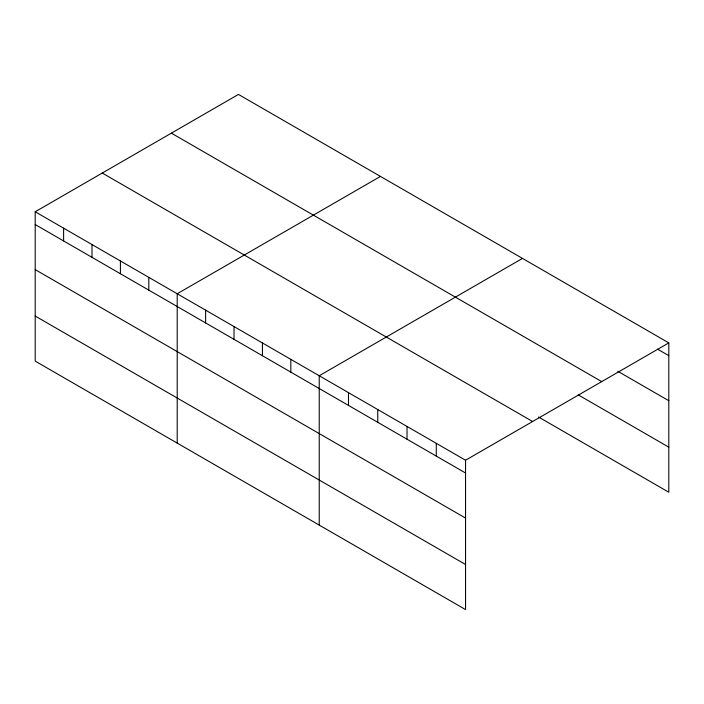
<?xml version="1.0" encoding="UTF-8"?>
<svg xmlns="http://www.w3.org/2000/svg" width="704" height="704" viewBox="0 0 704 704"><rect width="100%" height="100%" fill="white"/><g stroke="black" fill="none" stroke-linecap="round" stroke-linejoin="round"><path stroke-width="1.06" d="M35.2 211.772L465.546 460.231L465.546 609.576L35.2 361.117L35.2 211.772L238.454 94.424L668.8 342.883L668.8 492.228L538.534 417.014M380.468 176.414L177.214 293.762L177.214 443.106M522.482 258.403L319.229 375.751L319.229 525.096M465.546 460.231L668.8 342.883M657.474 349.114L668.8 355.652M617.822 371.29L668.8 400.726M171.38 133.153L601.726 381.612M578.178 394.838L668.8 447.154M102.274 173.052L532.62 421.502M35.2 224.541L465.546 473M35.2 269.614L465.546 518.074M35.2 316.043L465.546 564.502M436.286 443.335L436.286 456.104M407.018 426.439L407.018 439.208M377.758 409.543L377.758 422.312M348.489 392.647L348.489 405.416M290.822 359.357L290.822 372.126M262.425 342.962L262.425 355.731M234.018 326.559L234.018 339.328M205.621 310.165L205.621 322.934M148.808 277.367L148.808 290.136M120.41 260.964L120.41 273.733M92.004 244.57L92.004 257.338M63.606 228.166L63.606 240.935"/></g></svg>
